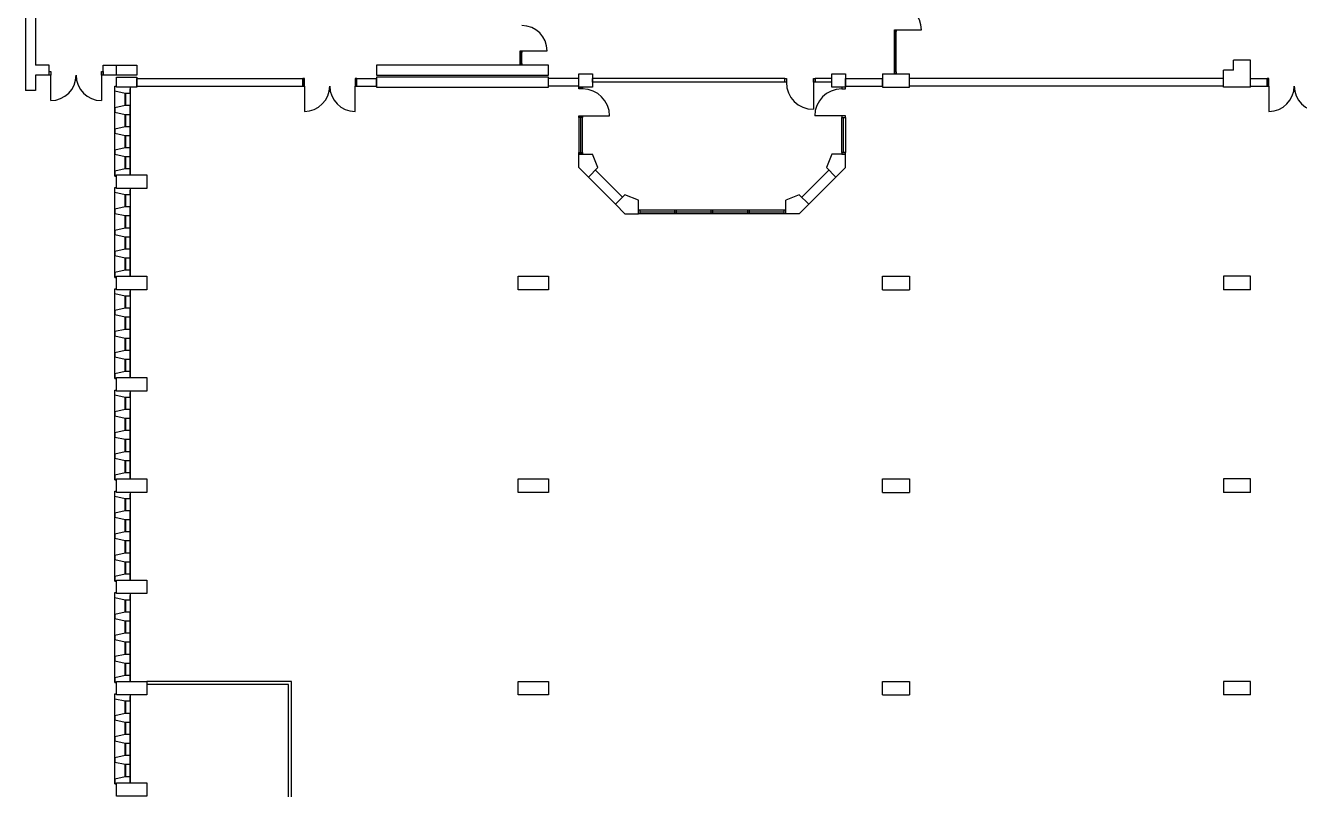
# Model space of a CAD drawing. Header units: millimetres. Extents: x -50633 to 80232, y -16408 to 66926.
# Drawn here: x -50633 to -12876, y 15776 to 38403 of the extents above; entities that cross this region are included whole.
import ezdxf

# ---------------------------------------------------------------- set-up
doc = ezdxf.new("R2010")
doc.units = ezdxf.units.MM
for name, color, linetype in [('DR', 8, 'Continuous'), ('WA_EXT', 7, 'Continuous'), ('WN', 4, 'Continuous')]:
    doc.layers.add(name, color=color, linetype=linetype)

msp = doc.modelspace()

# ---------------------------------------------------------------- linework, layer by layer
at = {"layer": 'DR', "linetype": 'Continuous'}
for p, q in [((-24833, 38276), (-24083, 38276)), ((-35923, 37653), (-35173, 37653)), ((-49883, 36181), (-49883, 36931)), ((-48383, 36931), (-48383, 36181)), ((-27283, 36721), (-27283, 35921)), ((-42367, 36611), (-42367, 35861)), ((-40867, 35861), (-40867, 36611)), ((-13783, 36611), (-13783, 35861)), ((-34123, 35726), (-33323, 35726)), ((-26443, 35726), (-27243, 35726))]:
    msp.add_line(p, q, dxfattribs=at)
for points in [[(-24883, 38226), (-24883, 38276), (-24833, 38276), (-24833, 38226), (-24883, 38226)], [(-35973, 37603), (-35973, 37653), (-35923, 37653), (-35923, 37603), (-35973, 37603)], [(-49933, 36931), (-49933, 37041), (-49883, 37041), (-49883, 36931), (-49933, 36931)], [(-48383, 36931), (-48383, 37041), (-48333, 37041), (-48333, 36931), (-48383, 36931)], [(-35973, 37231), (-35973, 37281), (-35923, 37281), (-35923, 37231), (-35973, 37231)], [(-24883, 36976), (-24883, 37026), (-24833, 37026), (-24833, 36976), (-24883, 36976)], [(-42367, 36611), (-42367, 36831), (-42417, 36831), (-42417, 36611), (-42367, 36611)], [(-40817, 36611), (-40817, 36831), (-40867, 36831), (-40867, 36611), (-40817, 36611)], [(-28083, 36721), (-28133, 36721), (-28133, 36831), (-28083, 36831), (-28083, 36721)], [(-27233, 36721), (-27283, 36721), (-27283, 36831), (-27233, 36831), (-27233, 36721)], [(-13783, 36611), (-13783, 36831), (-13833, 36831), (-13833, 36611), (-13783, 36611)], [(-34123, 36576), (-34123, 36526), (-34233, 36526), (-34233, 36576), (-34123, 36576)], [(-26443, 36576), (-26443, 36526), (-26333, 36526), (-26333, 36576), (-26443, 36576)], [(-34123, 35726), (-34123, 35676), (-34233, 35676), (-34233, 35726), (-34123, 35726)], [(-26443, 35726), (-26443, 35676), (-26333, 35676), (-26333, 35726), (-26443, 35726)], [(-34233, 34593), (-34233, 34643), (-34123, 34643), (-34123, 34593), (-34233, 34593)], [(-26333, 34593), (-26333, 34643), (-26443, 34643), (-26443, 34593), (-26333, 34593)]]:
    msp.add_lwpolyline(points, dxfattribs=at)
for centre, radius, start, end in [((-24833, 38276), 750, 0, 90), ((-35923, 37653), 750, 0, 90), ((-49883, 36931), 750, 270, 0), ((-48383, 36931), 750, 180, 270), ((-27283, 36721), 800, 180, 270), ((-42367, 36611), 750, 270, 0), ((-40867, 36611), 750, 180, 270), ((-34123, 35726), 800, 0, 90), ((-26443, 35726), 800, 90, 180), ((-13783, 36611), 750, 270, 0), ((-12283, 36611), 750, 180, 270)]:
    msp.add_arc(centre, radius, start, end, dxfattribs=at)
at = {"layer": 'WA_EXT', "linetype": 'Continuous'}
for p, q in [((-50633, 60976), (-50633, 36476)), ((-50333, 60676), (-50333, 37231)), ((-49933, 37231), (-50333, 37231)), ((-49933, 36931), (-49933, 37231)), ((-48333, 36931), (-48333, 37231)), ((-48333, 37231), (-47933, 37231)), ((-47933, 36931), (-47933, 37231)), ((-15133, 36576), (-15133, 37076)), ((-14833, 37076), (-15133, 37076)), ((-14333, 37376), (-14833, 37376)), ((-14833, 37076), (-14833, 37376)), ((-14333, 36576), (-14333, 37376)), ((-50333, 36931), (-50333, 36476)), ((-49933, 36931), (-50333, 36931)), ((-47933, 36931), (-48333, 36931)), ((-47333, 36611), (-47333, 36831)), ((-47333, 36831), (-42417, 36831)), ((-42417, 36611), (-42417, 36831)), ((-40817, 36831), (-40233, 36831)), ((-40817, 36611), (-40817, 36831)), ((-40233, 36611), (-40233, 36831)), ((-35133, 36611), (-35133, 36831)), ((-34233, 36831), (-35133, 36831)), ((-34233, 36611), (-34233, 36831)), ((-28133, 36831), (-33833, 36831)), ((-33833, 36721), (-33833, 36831)), ((-28133, 36721), (-33833, 36721)), ((-28133, 36721), (-28133, 36831)), ((-27233, 36721), (-27233, 36831)), ((-26733, 36831), (-27233, 36831)), ((-26733, 36721), (-27233, 36721)), ((-26733, 36721), (-26733, 36831)), ((-26333, 36611), (-26333, 36831)), ((-26333, 36831), (-25233, 36831)), ((-25233, 36976), (-25233, 36576)), ((-25233, 36976), (-24433, 36976)), ((-25233, 36611), (-25233, 36831)), ((-24433, 36576), (-24433, 36976)), ((-24433, 36611), (-24433, 36831)), ((-15133, 36831), (-24433, 36831)), ((-15133, 36611), (-15133, 36831)), ((-14333, 36611), (-14333, 36831)), ((-14333, 36831), (-13833, 36831)), ((-13833, 36611), (-13833, 36831)), ((-50333, 36476), (-50633, 36476)), ((-47333, 36611), (-42417, 36611)), ((-40817, 36611), (-40233, 36611)), ((-34233, 36611), (-35133, 36611)), ((-26333, 36611), (-25233, 36611)), ((-25233, 36576), (-24433, 36576)), ((-15133, 36611), (-24433, 36611)), ((-14333, 36576), (-15133, 36576)), ((-14333, 36611), (-13833, 36611)), ((-34233, 34593), (-33833, 34593)), ((-34233, 34193), (-34233, 34593)), ((-34233, 34443), (-34233, 34576)), ((-33667, 34193), (-33833, 34593)), ((-26733, 34593), (-26898, 34193)), ((-26333, 34593), (-26733, 34593)), ((-26333, 34193), (-26333, 34593)), ((-26333, 34443), (-26333, 34576)), ((-34233, 34193), (-33950, 33910)), ((-33950, 33910), (-33667, 34193)), ((-33738, 34122), (-32936, 33321)), ((-26828, 34122), (-27629, 33321)), ((-26616, 33910), (-26898, 34193)), ((-26333, 34193), (-26616, 33910)), ((-33950, 33910), (-33148, 33109)), ((-27417, 33109), (-26616, 33910)), ((-26616, 33910), (-27417, 33109)), ((-33148, 33109), (-32866, 33391)), ((-32466, 33226), (-32866, 33391)), ((-27700, 33391), (-28100, 33226)), ((-27417, 33109), (-27700, 33391)), ((-32866, 32826), (-33148, 33109)), ((-32466, 32826), (-32466, 33226)), ((-28100, 32936), (-32466, 32936)), ((-32466, 32826), (-32466, 32936)), ((-32416, 32826), (-32416, 32936)), ((-32416, 32881), (-31387, 32881)), ((-31422, 32881), (-29314, 32881)), ((-31387, 32826), (-31387, 32936)), ((-31337, 32826), (-31337, 32936)), ((-31337, 32881), (-30308, 32881)), ((-30308, 32826), (-30308, 32936)), ((-30258, 32826), (-30258, 32936)), ((-30258, 32881), (-28150, 32881)), ((-29229, 32826), (-29229, 32936)), ((-29179, 32826), (-29179, 32936)), ((-28150, 32826), (-28150, 32936)), ((-28100, 32826), (-28100, 33226)), ((-28100, 32826), (-28100, 32936)), ((-27700, 32826), (-27417, 33109)), ((-32866, 32826), (-32466, 32826)), ((-28100, 32826), (-32466, 32826)), ((-27700, 32826), (-28100, 32826)), ((-25233, 30976), (-24433, 30976)), ((-25233, 30576), (-25233, 30976)), ((-24433, 30976), (-24433, 30576)), ((-15133, 30976), (-15133, 30576)), ((-14333, 30976), (-15133, 30976)), ((-14333, 30576), (-14333, 30976)), ((-25233, 30576), (-24433, 30576)), ((-14333, 30576), (-15133, 30576)), ((-25233, 24576), (-25233, 24976)), ((-25233, 24976), (-24433, 24976)), ((-24433, 24976), (-24433, 24576)), ((-14333, 24976), (-15133, 24976)), ((-15133, 24976), (-15133, 24576)), ((-14333, 24576), (-14333, 24976)), ((-25233, 24576), (-24433, 24576)), ((-14333, 24576), (-15133, 24576)), ((-42748, 18976), (-47033, 18976)), ((-42838, 18886), (-47033, 18886)), ((-42838, 13886), (-42838, 18886)), ((-42748, 13976), (-42748, 18976)), ((-25233, 18976), (-24433, 18976)), ((-25233, 18576), (-25233, 18976)), ((-24433, 18976), (-24433, 18576)), ((-15133, 18976), (-15133, 18576)), ((-14333, 18976), (-15133, 18976)), ((-14333, 18576), (-14333, 18976)), ((-25233, 18576), (-24433, 18576)), ((-14333, 18576), (-15133, 18576))]:
    msp.add_line(p, q, dxfattribs=at)
for points in [[(-47333, 36931), (-47933, 36931), (-47933, 37231), (-47333, 37231), (-47333, 36931)], [(-35133, 37231), (-40233, 37231), (-40233, 36931), (-35133, 36931), (-35133, 37231)], [(-47333, 36576), (-47933, 36576), (-47933, 36876), (-47333, 36876), (-47333, 36576)], [(-35133, 36876), (-40233, 36876), (-40233, 36576), (-35133, 36576), (-35133, 36876)], [(-33833, 36576), (-34233, 36576), (-34233, 36976), (-33833, 36976), (-33833, 36576)], [(-26333, 36576), (-26733, 36576), (-26733, 36976), (-26333, 36976), (-26333, 36576)], [(-47933, 33576), (-47933, 33976), (-47033, 33976), (-47033, 33576), (-47933, 33576)], [(-47933, 30576), (-47933, 30976), (-47033, 30976), (-47033, 30576), (-47933, 30576)], [(-35133, 30976), (-35133, 30576), (-36033, 30576), (-36033, 30976), (-35133, 30976)], [(-47933, 27576), (-47933, 27976), (-47033, 27976), (-47033, 27576), (-47933, 27576)], [(-47933, 24576), (-47933, 24976), (-47033, 24976), (-47033, 24576), (-47933, 24576)], [(-35133, 24976), (-35133, 24576), (-36033, 24576), (-36033, 24976), (-35133, 24976)], [(-47933, 21576), (-47933, 21976), (-47033, 21976), (-47033, 21576), (-47933, 21576)], [(-47933, 18576), (-47933, 18976), (-47033, 18976), (-47033, 18576), (-47933, 18576)], [(-35133, 18976), (-35133, 18576), (-36033, 18576), (-36033, 18976), (-35133, 18976)], [(-47933, 15576), (-47933, 15976), (-47033, 15976), (-47033, 15576), (-47933, 15576)]]:
    msp.add_lwpolyline(points, dxfattribs=at)
at = {"layer": 'WN', "linetype": 'Continuous'}
for p, q in [((-24883, 37026), (-24883, 38226)), ((-24858, 37026), (-24858, 38226)), ((-24833, 37026), (-24833, 38226)), ((-35973, 37281), (-35973, 37603)), ((-35948, 37281), (-35948, 37603)), ((-35923, 37281), (-35923, 37603)), ((-47983, 33944), (-47983, 36607)), ((-47983, 36607), (-47933, 36607)), ((-47983, 36465), (-47683, 36397)), ((-47683, 36029), (-47683, 36397)), ((-47683, 36397), (-47533, 36397)), ((-47663, 36029), (-47663, 36397)), ((-47533, 36576), (-47533, 33976)), ((-47533, 36397), (-47533, 36526)), ((-47683, 36029), (-47983, 35961)), ((-47983, 35961), (-47983, 35840)), ((-47533, 36029), (-47683, 36029)), ((-47533, 33976), (-47533, 36029)), ((-47983, 35840), (-47683, 35772)), ((-47683, 35404), (-47683, 35772)), ((-47683, 35772), (-47533, 35772)), ((-47663, 35404), (-47663, 35772)), ((-47533, 35772), (-47533, 35404)), ((-34233, 35676), (-34233, 34643)), ((-34178, 34643), (-34178, 35676)), ((-34123, 34643), (-34123, 35676)), ((-26443, 34643), (-26443, 35676)), ((-26388, 34643), (-26388, 35676)), ((-26333, 35676), (-26333, 34643)), ((-47683, 35404), (-47983, 35336)), ((-47983, 35336), (-47983, 35215)), ((-47983, 35215), (-47683, 35147)), ((-47533, 35404), (-47683, 35404)), ((-47683, 35147), (-47533, 35147)), ((-47683, 34779), (-47683, 35147)), ((-47663, 34779), (-47663, 35147)), ((-47533, 35147), (-47533, 34779)), ((-47683, 34779), (-47983, 34711)), ((-47533, 34779), (-47683, 34779)), ((-47983, 34711), (-47983, 34590)), ((-47983, 34590), (-47683, 34522)), ((-47683, 34522), (-47533, 34522)), ((-47683, 34154), (-47683, 34522)), ((-47663, 34154), (-47663, 34522)), ((-47533, 34522), (-47533, 34154)), ((-47683, 34154), (-47983, 34086)), ((-47983, 34086), (-47983, 33944)), ((-47533, 34154), (-47683, 34154)), ((-47983, 33944), (-47933, 33944)), ((-47983, 30944), (-47983, 33607)), ((-47983, 33607), (-47933, 33607)), ((-47933, 33944), (-47933, 33976)), ((-47933, 33976), (-47533, 33976)), ((-47983, 33465), (-47683, 33397)), ((-47683, 33397), (-47533, 33397)), ((-47683, 33029), (-47683, 33397)), ((-47663, 33029), (-47663, 33397)), ((-47533, 33576), (-47533, 30976)), ((-47533, 33397), (-47533, 33526)), ((-47683, 33029), (-47983, 32961)), ((-47983, 32961), (-47983, 32840)), ((-47533, 33029), (-47683, 33029)), ((-47533, 30976), (-47533, 33029)), ((-47983, 32840), (-47683, 32772)), ((-47683, 32772), (-47533, 32772)), ((-47683, 32404), (-47683, 32772)), ((-47663, 32404), (-47663, 32772)), ((-47533, 32772), (-47533, 32404)), ((-47683, 32404), (-47983, 32336)), ((-47983, 32336), (-47983, 32215)), ((-47983, 32215), (-47683, 32147)), ((-47533, 32404), (-47683, 32404)), ((-47683, 31779), (-47683, 32147)), ((-47683, 32147), (-47533, 32147)), ((-47663, 31779), (-47663, 32147)), ((-47533, 32147), (-47533, 31779)), ((-47683, 31779), (-47983, 31711)), ((-47533, 31779), (-47683, 31779)), ((-47983, 31711), (-47983, 31590)), ((-47983, 31590), (-47683, 31522)), ((-47683, 31154), (-47683, 31522)), ((-47683, 31522), (-47533, 31522)), ((-47663, 31154), (-47663, 31522)), ((-47533, 31522), (-47533, 31154)), ((-47683, 31154), (-47983, 31086)), ((-47983, 31086), (-47983, 30944)), ((-47933, 30944), (-47933, 30976)), ((-47933, 30976), (-47533, 30976)), ((-47533, 31154), (-47683, 31154)), ((-47983, 30944), (-47933, 30944)), ((-47983, 27944), (-47983, 30607)), ((-47983, 30607), (-47933, 30607)), ((-47983, 30465), (-47683, 30397)), ((-47683, 30397), (-47533, 30397)), ((-47683, 30029), (-47683, 30397)), ((-47663, 30029), (-47663, 30397)), ((-47533, 30576), (-47533, 27976)), ((-47533, 30397), (-47533, 30526)), ((-47683, 30029), (-47983, 29961)), ((-47983, 29961), (-47983, 29840)), ((-47983, 29840), (-47683, 29772)), ((-47533, 30029), (-47683, 30029)), ((-47533, 27976), (-47533, 30029)), ((-47683, 29772), (-47533, 29772)), ((-47683, 29404), (-47683, 29772)), ((-47663, 29404), (-47663, 29772)), ((-47533, 29772), (-47533, 29404)), ((-47683, 29404), (-47983, 29336)), ((-47983, 29336), (-47983, 29215)), ((-47983, 29215), (-47683, 29147)), ((-47533, 29404), (-47683, 29404)), ((-47683, 29147), (-47533, 29147)), ((-47683, 28779), (-47683, 29147)), ((-47663, 28779), (-47663, 29147)), ((-47533, 29147), (-47533, 28779)), ((-47683, 28779), (-47983, 28711)), ((-47983, 28711), (-47983, 28590)), ((-47533, 28779), (-47683, 28779)), ((-47983, 28590), (-47683, 28522)), ((-47683, 28522), (-47533, 28522)), ((-47683, 28154), (-47683, 28522)), ((-47663, 28154), (-47663, 28522)), ((-47533, 28522), (-47533, 28154)), ((-47683, 28154), (-47983, 28086)), ((-47983, 28086), (-47983, 27944)), ((-47983, 27944), (-47933, 27944)), ((-47933, 27976), (-47533, 27976)), ((-47933, 27944), (-47933, 27976)), ((-47533, 28154), (-47683, 28154)), ((-47983, 24944), (-47983, 27607)), ((-47983, 27607), (-47933, 27607)), ((-47533, 27576), (-47533, 24976)), ((-47983, 27465), (-47683, 27397)), ((-47683, 27397), (-47533, 27397)), ((-47683, 27029), (-47683, 27397)), ((-47663, 27029), (-47663, 27397)), ((-47533, 27397), (-47533, 27526)), ((-47683, 27029), (-47983, 26961)), ((-47983, 26961), (-47983, 26840)), ((-47983, 26840), (-47683, 26772)), ((-47533, 27029), (-47683, 27029)), ((-47533, 24976), (-47533, 27029)), ((-47683, 26772), (-47533, 26772)), ((-47683, 26404), (-47683, 26772)), ((-47663, 26404), (-47663, 26772)), ((-47533, 26772), (-47533, 26404)), ((-47683, 26404), (-47983, 26336)), ((-47983, 26336), (-47983, 26215)), ((-47983, 26215), (-47683, 26147)), ((-47533, 26404), (-47683, 26404)), ((-47683, 25779), (-47683, 26147)), ((-47683, 26147), (-47533, 26147)), ((-47663, 25779), (-47663, 26147)), ((-47533, 26147), (-47533, 25779)), ((-47683, 25779), (-47983, 25711)), ((-47983, 25711), (-47983, 25590)), ((-47533, 25779), (-47683, 25779)), ((-47983, 25590), (-47683, 25522)), ((-47683, 25154), (-47683, 25522)), ((-47683, 25522), (-47533, 25522)), ((-47663, 25154), (-47663, 25522)), ((-47533, 25522), (-47533, 25154)), ((-47683, 25154), (-47983, 25086)), ((-47983, 25086), (-47983, 24944)), ((-47983, 24944), (-47933, 24944)), ((-47933, 24976), (-47533, 24976)), ((-47933, 24944), (-47933, 24976)), ((-47533, 25154), (-47683, 25154)), ((-47983, 21944), (-47983, 24607)), ((-47983, 24607), (-47933, 24607)), ((-47533, 24576), (-47533, 21976)), ((-47983, 24465), (-47683, 24397)), ((-47683, 24397), (-47533, 24397)), ((-47683, 24029), (-47683, 24397)), ((-47663, 24029), (-47663, 24397)), ((-47533, 24397), (-47533, 24526)), ((-47683, 24029), (-47983, 23961)), ((-47983, 23961), (-47983, 23840)), ((-47983, 23840), (-47683, 23772)), ((-47533, 24029), (-47683, 24029)), ((-47533, 21976), (-47533, 24029)), ((-47683, 23772), (-47533, 23772)), ((-47683, 23404), (-47683, 23772)), ((-47663, 23404), (-47663, 23772)), ((-47533, 23772), (-47533, 23404)), ((-47683, 23404), (-47983, 23336)), ((-47983, 23336), (-47983, 23215)), ((-47983, 23215), (-47683, 23147)), ((-47533, 23404), (-47683, 23404)), ((-47683, 22779), (-47683, 23147)), ((-47683, 23147), (-47533, 23147)), ((-47663, 22779), (-47663, 23147)), ((-47533, 23147), (-47533, 22779)), ((-47683, 22779), (-47983, 22711)), ((-47983, 22711), (-47983, 22590)), ((-47533, 22779), (-47683, 22779)), ((-47983, 22590), (-47683, 22522)), ((-47683, 22522), (-47533, 22522)), ((-47683, 22154), (-47683, 22522)), ((-47663, 22154), (-47663, 22522)), ((-47533, 22522), (-47533, 22154)), ((-47683, 22154), (-47983, 22086)), ((-47983, 22086), (-47983, 21944)), ((-47983, 21944), (-47933, 21944)), ((-47933, 21976), (-47533, 21976)), ((-47933, 21944), (-47933, 21976)), ((-47533, 22154), (-47683, 22154)), ((-47983, 18944), (-47983, 21607)), ((-47983, 21607), (-47933, 21607)), ((-47533, 21576), (-47533, 18976)), ((-47533, 21397), (-47533, 21526)), ((-47983, 21465), (-47683, 21397)), ((-47683, 21397), (-47533, 21397)), ((-47683, 21029), (-47683, 21397)), ((-47663, 21029), (-47663, 21397)), ((-47683, 21029), (-47983, 20961)), ((-47983, 20961), (-47983, 20840)), ((-47983, 20840), (-47683, 20772)), ((-47533, 21029), (-47683, 21029)), ((-47683, 20772), (-47533, 20772)), ((-47683, 20404), (-47683, 20772)), ((-47663, 20404), (-47663, 20772)), ((-47533, 18976), (-47533, 21029)), ((-47533, 20772), (-47533, 20404)), ((-47683, 20404), (-47983, 20336)), ((-47533, 20404), (-47683, 20404)), ((-47983, 20336), (-47983, 20215)), ((-47983, 20215), (-47683, 20147)), ((-47683, 20147), (-47533, 20147)), ((-47683, 19779), (-47683, 20147)), ((-47663, 19779), (-47663, 20147)), ((-47533, 20147), (-47533, 19779)), ((-47683, 19779), (-47983, 19711)), ((-47983, 19711), (-47983, 19590)), ((-47533, 19779), (-47683, 19779)), ((-47983, 19590), (-47683, 19522)), ((-47683, 19522), (-47533, 19522)), ((-47683, 19154), (-47683, 19522)), ((-47663, 19154), (-47663, 19522)), ((-47533, 19522), (-47533, 19154)), ((-47683, 19154), (-47983, 19086)), ((-47983, 19086), (-47983, 18944)), ((-47983, 18944), (-47933, 18944)), ((-47933, 18976), (-47533, 18976)), ((-47933, 18944), (-47933, 18976)), ((-47533, 19154), (-47683, 19154)), ((-47983, 15944), (-47983, 18607)), ((-47983, 18607), (-47933, 18607)), ((-47533, 18576), (-47533, 15976)), ((-47533, 18397), (-47533, 18526)), ((-47983, 18465), (-47683, 18397)), ((-47683, 18397), (-47533, 18397)), ((-47683, 18029), (-47683, 18397)), ((-47663, 18029), (-47663, 18397)), ((-47683, 18029), (-47983, 17961)), ((-47983, 17961), (-47983, 17840)), ((-47983, 17840), (-47683, 17772)), ((-47533, 18029), (-47683, 18029)), ((-47683, 17772), (-47533, 17772)), ((-47683, 17404), (-47683, 17772)), ((-47663, 17404), (-47663, 17772)), ((-47533, 15976), (-47533, 18029)), ((-47533, 17772), (-47533, 17404)), ((-47683, 17404), (-47983, 17336)), ((-47533, 17404), (-47683, 17404)), ((-47983, 17336), (-47983, 17215)), ((-47983, 17215), (-47683, 17147)), ((-47683, 16779), (-47683, 17147)), ((-47683, 17147), (-47533, 17147)), ((-47663, 16779), (-47663, 17147)), ((-47533, 17147), (-47533, 16779)), ((-47683, 16779), (-47983, 16711)), ((-47983, 16711), (-47983, 16590)), ((-47533, 16779), (-47683, 16779)), ((-47983, 16590), (-47683, 16522)), ((-47683, 16522), (-47533, 16522)), ((-47683, 16154), (-47683, 16522)), ((-47663, 16154), (-47663, 16522)), ((-47533, 16522), (-47533, 16154)), ((-47683, 16154), (-47983, 16086)), ((-47983, 16086), (-47983, 15944)), ((-47983, 15944), (-47933, 15944)), ((-47933, 15944), (-47933, 15976)), ((-47933, 15976), (-47533, 15976)), ((-47533, 16154), (-47683, 16154))]:
    msp.add_line(p, q, dxfattribs=at)
for points in [[(-47533, 36576), (-47933, 36576), (-47933, 36607)], [(-47533, 33576), (-47933, 33576), (-47933, 33607)], [(-47533, 30576), (-47933, 30576), (-47933, 30607)], [(-47533, 27576), (-47933, 27576), (-47933, 27607)], [(-47533, 24576), (-47933, 24576), (-47933, 24607)], [(-47533, 21576), (-47933, 21576), (-47933, 21607)], [(-47533, 18576), (-47933, 18576), (-47933, 18607)]]:
    msp.add_lwpolyline(points, dxfattribs=at)

doc.saveas('drawing.dxf')
